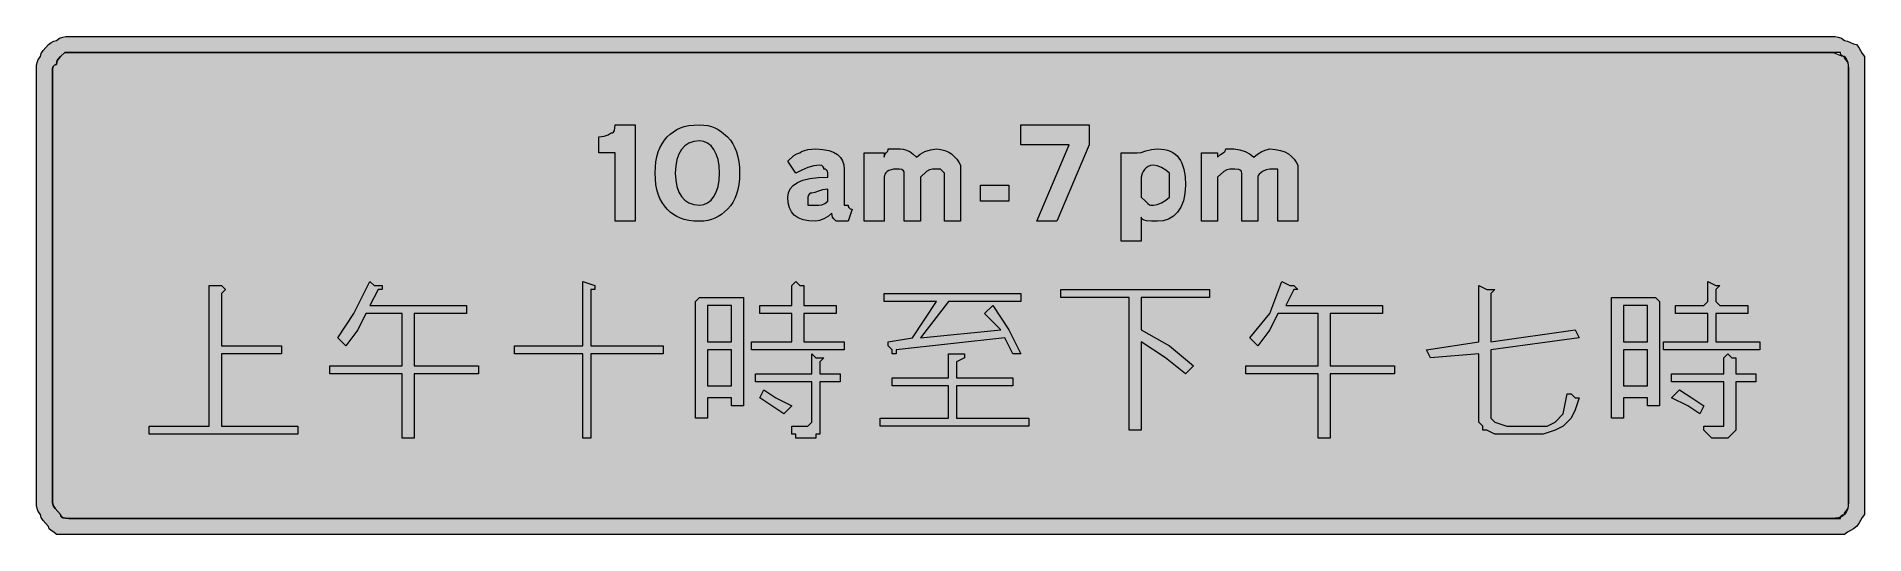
# Model space of a CAD drawing. Header units: metres. Extents: x 10 to 556, y 61 to 210.
import ezdxf

# ---------------------------------------------------------------- set-up
doc = ezdxf.new("R2010")
doc.units = ezdxf.units.M
for name, color, linetype, true_color in [('FILL_BLACK_000000', 7, 'Continuous', 0x000000), ('FILL_WHITE_FFFFFF', 7, 'Continuous', 0xffffff), ('STROKE_WHITE_FFFFFF', 7, 'Continuous', 0xffffff)]:
    doc.layers.add(name, color=color, linetype=linetype, true_color=true_color)

msp = doc.modelspace()

# ---------------------------------------------------------------- hatches: boundary and pattern name
at = {"layer": 'FILL_BLACK_000000', "true_color": 0x000000}
h = msp.add_hatch(color=7, dxfattribs=at)
h.dxf.hatch_style = 1
h.paths.add_polyline_path([(9.89, 200.82), (10.02, 201.72), (10.38, 202.62), (11.07, 203.52), (11.28, 204.42), (11.82, 205.32), (13.47, 207.12), (14.22, 207.72), (14.99, 208.13), (15.87, 208.32), (16.77, 209.01), (17.67, 209.37), (18.57, 209.5), (19.47, 209.52), (546.27, 209.52), (547.17, 209.5), (548.07, 209.37), (548.97, 209.01), (549.87, 208.32), (550.77, 208.13), (551.67, 207.72), (552.57, 207.31), (553.47, 207.12), (554.18, 206.22), (554.67, 205.32), (555.16, 204.42), (555.87, 203.52), (555.87, 201.12), (555.87, 199.92), (555.87, 70.32), (555.87, 66.72), (555.16, 65.82), (554.67, 64.92), (554.18, 64.02), (553.47, 63.12), (552.57, 62.41), (551.67, 61.92), (550.77, 61.43), (549.87, 60.72), (546.27, 60.72), (19.47, 60.72), (15.87, 60.72), (14.99, 61.43), (14.22, 61.92), (13.68, 62.41), (13.52, 62.72), (13.47, 63.12), (11.82, 64.92), (11.28, 65.82), (11.07, 66.72), (10.38, 67.62), (10.02, 68.52), (9.89, 69.42), (9.87, 70.32), (9.87, 199.92), (9.89, 200.82)])
h.paths.add_polyline_path([(15.42, 68.52), (17.07, 66.72), (17.12, 66.32), (17.28, 66.03), (17.82, 65.67), (18.59, 65.54), (19.47, 65.52), (546.27, 65.52), (548.67, 65.52), (548.72, 65.92), (548.86, 66.21), (549.27, 66.57), (549.87, 66.72), (549.92, 67.12), (550.06, 67.43), (550.47, 67.92), (550.88, 68.41), (551.02, 68.72), (551.07, 69.12), (551.07, 70.32), (551.07, 199.92), (551.07, 201.12), (551.02, 201.52), (550.88, 201.83), (550.47, 202.32), (550.06, 202.81), (549.92, 203.12), (549.87, 203.52), (549.27, 203.67), (548.86, 204.03), (548.72, 204.32), (548.67, 204.72), (546.27, 204.72), (19.47, 204.72), (18.27, 204.72), (17.07, 203.52), (16.38, 202.81), (16.02, 202.32), (15.89, 201.83), (15.87, 201.12), (15.47, 201.07), (15.18, 200.93), (14.82, 200.52), (14.67, 199.92), (14.67, 70.32), (14.88, 69.42), (15.42, 68.52)], flags=16)
h = msp.add_hatch(color=7, dxfattribs=at)
h.dxf.hatch_style = 1
h.paths.add_polyline_path([(182.67, 154.32), (182.67, 174.72), (177.87, 174.72), (177.87, 179.52), (179.45, 179.71), (180.57, 180.12), (181.47, 180.72), (181.87, 180.77), (182.16, 180.93), (182.52, 181.47), (182.65, 182.24), (182.67, 183.12), (188.67, 183.12), (188.67, 154.32), (182.67, 154.32)])
h = msp.add_hatch(color=7, dxfattribs=at)
h.dxf.hatch_style = 1
h.paths.add_polyline_path([(219.65, 165.34), (219.36, 163.83), (218.97, 162.42), (218.46, 161.13), (217.85, 159.94), (217.11, 158.88), (216.27, 157.92), (214.45, 156.34), (213.51, 155.73), (212.52, 155.22), (211.48, 154.83), (210.36, 154.54), (209.17, 154.38), (207.87, 154.32), (206.18, 154.38), (204.68, 154.54), (203.36, 154.83), (202.17, 155.22), (201.1, 155.73), (200.11, 156.34), (199.17, 157.08), (198.27, 157.92), (197.43, 158.88), (196.7, 159.94), (196.08, 161.13), (195.57, 162.42), (195.18, 163.83), (194.9, 165.34), (194.73, 166.98), (194.67, 168.72), (194.73, 170.46), (194.9, 172.09), (195.18, 173.61), (195.57, 175.02), (196.08, 176.31), (196.7, 177.49), (197.43, 178.56), (198.27, 179.52), (199.17, 180.36), (200.11, 181.09), (201.1, 181.71), (202.17, 182.22), (203.36, 182.61), (204.68, 182.89), (206.18, 183.06), (207.87, 183.12), (209.17, 183.06), (210.36, 182.89), (211.48, 182.61), (212.52, 182.22), (213.51, 181.71), (214.45, 181.09), (216.27, 179.52), (217.11, 178.56), (217.85, 177.49), (218.46, 176.31), (218.97, 175.02), (219.36, 173.61), (219.65, 172.09), (219.81, 170.46), (219.87, 168.72), (219.81, 166.98), (219.65, 165.34)])
h.paths.add_polyline_path([(210.33, 159.78), (211.35, 160.58), (212.22, 161.67), (212.92, 163.05), (213.44, 164.69), (213.76, 166.58), (213.87, 168.72), (213.76, 170.86), (213.44, 172.75), (212.92, 174.39), (212.22, 175.77), (211.35, 176.86), (210.33, 177.66), (209.16, 178.15), (207.87, 178.32), (206.18, 178.15), (204.72, 177.66), (203.48, 176.86), (202.47, 175.77), (201.68, 174.39), (201.12, 172.75), (200.78, 170.86), (200.67, 168.72), (200.78, 166.58), (201.12, 164.69), (201.68, 163.05), (202.47, 161.67), (203.48, 160.58), (204.72, 159.78), (206.18, 159.29), (207.87, 159.12), (209.16, 159.29), (210.33, 159.78)], flags=16)
h = msp.add_hatch(color=7, dxfattribs=at)
h.dxf.hatch_style = 1
h.paths.add_polyline_path([(318.27, 177.12), (303.87, 177.12), (303.87, 183.12), (324.27, 183.12), (324.27, 177.12), (314.67, 154.32), (308.67, 154.32), (318.27, 177.12)])
h = msp.add_hatch(color=7, dxfattribs=at)
h.dxf.hatch_style = 1
h.paths.add_polyline_path([(246.12, 169.32), (245.76, 169.73), (245.47, 169.87), (245.07, 169.92), (245.02, 170.32), (244.88, 170.61), (244.47, 170.97), (243.87, 171.12), (242.07, 170.91), (240.27, 170.37), (238.47, 169.6), (236.67, 168.72), (234.27, 172.32), (236.07, 173.97), (236.97, 174.51), (237.87, 174.72), (238.37, 175.12), (238.96, 175.41), (240.27, 175.77), (242.67, 175.92), (244.75, 175.81), (246.51, 175.49), (247.96, 174.97), (249.12, 174.27), (249.99, 173.4), (250.6, 172.38), (250.96, 171.21), (251.07, 169.92), (251.07, 159.12), (252.27, 159.12), (252.32, 158.72), (252.46, 158.43), (252.87, 158.07), (253.47, 157.92), (252.27, 154.32), (248.67, 154.32), (247.98, 155.03), (247.62, 155.52), (247.49, 156.01), (247.47, 156.72), (246.38, 155.84), (245.07, 155.07), (243.76, 154.53), (242.67, 154.32), (240.59, 154.43), (238.83, 154.77), (237.38, 155.33), (236.22, 156.12), (235.35, 157.13), (234.74, 158.37), (234.38, 159.83), (234.27, 161.52), (234.44, 162.81), (234.96, 163.98), (235.85, 165), (237.12, 165.87), (238.78, 166.57), (240.85, 167.09), (243.34, 167.41), (246.27, 167.52), (246.27, 168.72), (246.12, 169.32)])
h.paths.add_polyline_path([(244.47, 159.27), (245.37, 159.63), (246.27, 160.32), (246.27, 163.92), (244.68, 163.73), (243.42, 163.32), (242.39, 162.91), (241.47, 162.72), (241.07, 162.67), (240.78, 162.53), (240.42, 162.12), (240.27, 161.52), (240.27, 159.12), (242.67, 159.12), (243.57, 159.14), (244.47, 159.27)], flags=16)
h = msp.add_hatch(color=7, dxfattribs=at)
h.dxf.hatch_style = 1
h.paths.add_polyline_path([(269.07, 154.32), (269.07, 168.72), (269.02, 169.12), (268.86, 169.41), (268.32, 169.77), (267.55, 169.9), (266.67, 169.92), (265.83, 169.87), (265.1, 169.71), (264.48, 169.48), (263.97, 169.17), (263.58, 168.81), (263.3, 168.4), (263.13, 167.97), (263.07, 167.52), (263.07, 154.32), (257.07, 154.32), (257.07, 174.72), (263.07, 174.72), (263.07, 173.52), (263.12, 173.92), (263.26, 174.23), (263.67, 174.72), (264.08, 175.21), (264.22, 175.52), (264.27, 175.92), (267.87, 175.92), (268.72, 175.87), (269.46, 175.71), (270.72, 175.17), (271.75, 174.4), (272.67, 173.52), (273.78, 174.4), (275.22, 175.17), (276.89, 175.71), (278.67, 175.92), (279.96, 175.81), (281.15, 175.51), (282.21, 175.03), (283.17, 174.42), (284.01, 173.69), (284.75, 172.88), (285.36, 172.02), (285.87, 171.12), (285.87, 169.92), (285.87, 168.72), (285.87, 154.32), (281.07, 154.32), (281.07, 168.72), (279.87, 169.92), (277.47, 169.92), (276.57, 169.71), (275.67, 169.17), (273.87, 167.52), (273.87, 154.32), (269.07, 154.32)])
h = msp.add_hatch(color=7, dxfattribs=at)
h.dxf.hatch_style = 1
h.paths.add_polyline_path([(341.22, 175.32), (342.89, 175.73), (344.67, 175.92), (346.75, 175.75), (347.67, 175.54), (348.51, 175.24), (349.28, 174.87), (349.96, 174.4), (350.58, 173.85), (351.12, 173.22), (351.59, 172.5), (351.99, 171.7), (352.6, 169.84), (352.96, 167.65), (353.07, 165.12), (352.91, 162.59), (352.43, 160.39), (351.68, 158.54), (350.67, 157.02), (349.44, 155.84), (348.01, 154.99), (346.41, 154.49), (344.67, 154.32), (342.91, 154.34), (341.37, 154.47), (340.76, 154.61), (340.28, 154.83), (339.98, 155.12), (339.87, 155.52), (339.87, 148.32), (333.87, 148.32), (333.87, 174.72), (338.67, 174.72), (339.78, 174.91), (341.22, 175.32)])
h.paths.add_polyline_path([(345.87, 159.87), (347.18, 160.64), (348.27, 161.52), (348.27, 162.72), (348.27, 167.52), (348.27, 168.72), (347.18, 169.6), (345.87, 170.37), (344.56, 170.91), (343.47, 171.12), (342.63, 171.01), (341.9, 170.73), (341.28, 170.3), (340.77, 169.77), (340.38, 169.19), (340.1, 168.59), (339.87, 167.52), (339.87, 162.72), (339.87, 161.52), (341.07, 160.32), (341.78, 159.63), (342.27, 159.27), (342.76, 159.14), (343.47, 159.12), (344.56, 159.33), (345.87, 159.87)], flags=16)
h = msp.add_hatch(color=7, dxfattribs=at)
h.dxf.hatch_style = 1
h.paths.add_polyline_path([(369.87, 154.32), (369.87, 168.72), (369.81, 169.12), (369.65, 169.41), (369.36, 169.63), (368.97, 169.77), (367.85, 169.9), (366.27, 169.92), (365.37, 169.71), (364.47, 169.17), (362.67, 167.52), (362.67, 154.32), (357.87, 154.32), (357.87, 174.72), (362.67, 174.72), (362.67, 173.52), (363.55, 174.23), (364.32, 174.72), (364.86, 175.21), (365.02, 175.52), (365.07, 175.92), (367.47, 175.92), (369.25, 175.71), (370.92, 175.17), (372.36, 174.4), (373.47, 173.52), (374.56, 174.4), (375.87, 175.17), (377.18, 175.71), (378.27, 175.92), (379.96, 175.81), (381.44, 175.51), (382.72, 175.03), (383.82, 174.42), (384.75, 173.69), (385.53, 172.88), (386.16, 172.02), (386.67, 171.12), (386.67, 169.92), (386.67, 168.72), (386.67, 154.32), (380.67, 154.32), (380.67, 168.72), (380.67, 169.92), (378.27, 169.92), (377.2, 169.71), (376.02, 169.17), (375.06, 168.4), (374.78, 167.97), (374.67, 167.52), (374.67, 154.32), (369.87, 154.32)])
h = msp.add_hatch(color=7, dxfattribs=at)
h.dxf.hatch_style = 1
h.paths.add_polyline_path([(300.27, 165.12), (300.27, 160.32), (291.87, 160.32), (291.87, 165.12), (300.27, 165.12)])
h = msp.add_hatch(color=7, dxfattribs=at)
h.dxf.hatch_style = 1
h.paths.add_polyline_path([(65.07, 114.72), (65.07, 93.12), (87.87, 93.12), (87.87, 90.72), (43.47, 90.72), (43.47, 93.12), (61.47, 93.12), (61.47, 135.12), (63.87, 135.12), (65.07, 135.12), (66.27, 133.92), (65.07, 132.72), (65.07, 117.12), (83.07, 117.12), (83.07, 114.72), (65.07, 114.72)])
h = msp.add_hatch(color=7, dxfattribs=at)
h.dxf.hatch_style = 1
h.paths.add_polyline_path([(138.27, 126.72), (122.67, 126.72), (122.67, 111.12), (141.87, 111.12), (141.87, 108.72), (122.67, 108.72), (122.67, 89.52), (119.07, 89.52), (119.07, 108.72), (97.47, 108.72), (97.47, 111.12), (119.07, 111.12), (119.07, 126.72), (108.27, 126.72), (105.87, 121.92), (102.27, 117.12), (99.87, 119.52), (104.67, 126.72), (109.47, 136.32), (110.67, 135.12), (113.07, 135.12), (113.07, 133.92), (111.87, 133.92), (109.47, 129.12), (138.27, 129.12), (138.27, 126.72)])
h = msp.add_hatch(color=7, dxfattribs=at)
h.dxf.hatch_style = 1
h.paths.add_polyline_path([(175.47, 114.72), (175.47, 89.52), (173.07, 89.52), (173.07, 114.72), (152.67, 114.72), (152.67, 117.12), (173.07, 117.12), (173.07, 136.32), (176.67, 135.12), (176.67, 133.92), (175.47, 133.92), (175.47, 117.12), (197.07, 117.12), (197.07, 114.72), (175.47, 114.72)])
h = msp.add_hatch(color=7, dxfattribs=at)
h.dxf.hatch_style = 1
h.paths.add_polyline_path([(207.87, 131.52), (221.07, 131.52), (221.07, 130.32), (221.07, 99.12), (218.67, 99.12), (217.47, 99.12), (217.47, 101.52), (210.27, 101.52), (210.27, 95.52), (207.87, 95.52), (206.67, 95.52), (206.67, 130.32), (207.87, 131.52)])
h.paths.add_polyline_path([(217.47, 115.92), (210.27, 115.92), (210.27, 105.12), (217.47, 105.12), (217.47, 115.92)], flags=16)
h.paths.add_polyline_path([(217.47, 127.92), (217.47, 129.12), (210.27, 129.12), (210.27, 127.92), (210.27, 118.32), (217.47, 118.32), (217.47, 127.92)], flags=16)
h = msp.add_hatch(color=7, dxfattribs=at)
h.dxf.hatch_style = 1
h.paths.add_polyline_path([(251.07, 115.92), (223.47, 115.92), (223.47, 118.32), (235.47, 118.32), (235.47, 126.72), (227.07, 126.72), (225.87, 126.72), (225.87, 127.92), (225.87, 129.12), (227.07, 129.12), (235.47, 129.12), (235.47, 130.32), (235.47, 135.12), (236.67, 136.32), (237.87, 135.12), (239.07, 135.12), (239.07, 133.92), (239.07, 130.32), (239.07, 129.12), (248.67, 129.12), (248.67, 127.92), (248.67, 126.72), (239.07, 126.72), (239.07, 118.32), (251.07, 118.32), (251.07, 115.92)])
h = msp.add_hatch(color=7, dxfattribs=at)
h.dxf.hatch_style = 1
h.paths.add_polyline_path([(295.47, 129.12), (300.27, 121.92), (303.87, 114.72), (301.47, 114.72), (299.07, 119.52), (266.67, 115.92), (266.67, 114.72), (265.47, 114.72), (265.47, 115.92), (264.27, 117.12), (264.27, 118.32), (271.47, 119.52), (278.67, 130.32), (263.07, 130.32), (263.07, 132.72), (303.87, 132.72), (303.87, 130.32), (282.27, 130.32), (273.87, 119.52), (297.87, 121.92), (293.07, 126.72), (295.47, 129.12)])
h = msp.add_hatch(color=7, dxfattribs=at)
h.dxf.hatch_style = 1
h.paths.add_polyline_path([(360.27, 133.92), (360.27, 131.52), (339.87, 131.52), (339.87, 121.92), (348.27, 117.12), (355.47, 111.12), (353.07, 108.72), (347.07, 113.52), (339.87, 118.32), (339.87, 91.92), (336.27, 91.92), (336.27, 131.52), (315.87, 131.52), (315.87, 133.92), (360.27, 133.92)])
h = msp.add_hatch(color=7, dxfattribs=at)
h.dxf.hatch_style = 1
h.paths.add_polyline_path([(411.87, 126.72), (396.27, 126.72), (396.27, 111.12), (415.47, 111.12), (415.47, 108.72), (396.27, 108.72), (396.27, 89.52), (392.67, 89.52), (392.67, 108.72), (371.07, 108.72), (371.07, 111.12), (392.67, 111.12), (392.67, 126.72), (380.67, 126.72), (378.27, 121.92), (374.67, 117.12), (372.27, 119.52), (378.27, 126.72), (381.87, 136.32), (384.27, 135.12), (385.47, 135.12), (386.67, 133.92), (385.47, 133.92), (383.07, 129.12), (411.87, 129.12), (411.87, 126.72)])
h = msp.add_hatch(color=7, dxfattribs=at)
h.dxf.hatch_style = 1
h.paths.add_polyline_path([(440.67, 118.32), (440.67, 135.12), (443.07, 133.92), (444.27, 133.92), (445.47, 133.92), (444.27, 132.72), (444.27, 118.32), (469.47, 121.92), (470.67, 119.52), (444.27, 115.92), (444.27, 95.52), (445.47, 94.32), (449.07, 93.12), (461.07, 93.12), (463.47, 94.32), (465.87, 96.72), (467.07, 102.72), (468.27, 102.72), (469.47, 101.52), (470.67, 101.52), (469.47, 97.92), (468.27, 95.52), (465.87, 93.12), (463.47, 91.92), (459.87, 90.72), (445.47, 90.72), (443.07, 91.92), (441.87, 91.92), (441.87, 93.12), (440.67, 94.32), (440.67, 114.72), (426.27, 113.52), (425.07, 115.92), (440.67, 118.32)])
h = msp.add_hatch(color=7, dxfattribs=at)
h.dxf.hatch_style = 1
h.paths.add_polyline_path([(493.47, 131.52), (494.67, 130.32), (494.67, 99.12), (493.47, 99.12), (491.07, 99.12), (491.07, 101.52), (483.87, 101.52), (483.87, 95.52), (482.67, 95.52), (480.27, 95.52), (480.27, 130.32), (480.27, 131.52), (493.47, 131.52)])
h.paths.add_polyline_path([(491.07, 115.92), (483.87, 115.92), (483.87, 105.12), (491.07, 105.12), (491.07, 115.92)], flags=16)
h.paths.add_polyline_path([(491.07, 127.92), (491.07, 129.12), (483.87, 129.12), (483.87, 127.92), (483.87, 118.32), (491.07, 118.32), (491.07, 127.92)], flags=16)
h = msp.add_hatch(color=7, dxfattribs=at)
h.dxf.hatch_style = 1
h.paths.add_polyline_path([(524.67, 115.92), (497.07, 115.92), (495.87, 115.92), (495.87, 118.32), (497.07, 118.32), (507.87, 118.32), (509.07, 118.32), (509.07, 126.72), (507.87, 126.72), (500.67, 126.72), (499.47, 126.72), (499.47, 127.92), (499.47, 129.12), (500.67, 129.12), (507.87, 129.12), (509.07, 130.32), (509.07, 135.12), (509.07, 136.32), (511.47, 135.12), (512.67, 135.12), (511.47, 133.92), (511.47, 130.32), (512.67, 129.12), (521.07, 129.12), (521.07, 127.92), (521.07, 126.72), (512.67, 126.72), (511.47, 126.72), (511.47, 118.32), (512.67, 118.32), (524.67, 118.32), (524.67, 115.92)])
h = msp.add_hatch(color=7, dxfattribs=at)
h.dxf.hatch_style = 1
h.paths.add_polyline_path([(241.47, 114.72), (242.67, 113.52), (243.87, 113.52), (245.07, 113.52), (243.87, 112.32), (243.87, 108.72), (245.07, 108.72), (249.87, 108.72), (249.87, 106.32), (245.07, 106.32), (243.87, 106.32), (243.87, 93.12), (243.87, 91.92), (243.87, 90.72), (242.67, 90.72), (242.67, 89.52), (236.67, 89.52), (236.67, 90.72), (235.47, 90.72), (235.47, 91.92), (235.47, 93.12), (240.27, 93.12), (241.47, 94.32), (241.47, 106.32), (240.27, 106.32), (225.87, 106.32), (224.67, 106.32), (224.67, 108.72), (225.87, 108.72), (240.27, 108.72), (241.47, 108.72), (241.47, 113.52), (241.47, 114.72)])
h = msp.add_hatch(color=7, dxfattribs=at)
h.dxf.hatch_style = 1
h.paths.add_polyline_path([(306.27, 95.52), (306.27, 93.12), (261.87, 93.12), (261.87, 95.52), (282.27, 95.52), (282.27, 105.12), (265.47, 105.12), (265.47, 107.52), (282.27, 107.52), (282.27, 114.72), (284.67, 114.72), (287.07, 114.72), (287.07, 113.52), (284.67, 112.32), (284.67, 107.52), (301.47, 107.52), (301.47, 105.12), (284.67, 105.12), (284.67, 95.52), (306.27, 95.52)])
h = msp.add_hatch(color=7, dxfattribs=at)
h.dxf.hatch_style = 1
h.paths.add_polyline_path([(515.07, 114.72), (516.27, 113.52), (517.47, 113.52), (517.47, 112.32), (517.47, 108.72), (522.27, 108.72), (523.47, 108.72), (523.47, 106.32), (522.27, 106.32), (517.47, 106.32), (517.47, 93.12), (517.47, 91.92), (516.27, 90.72), (515.07, 89.52), (510.27, 89.52), (509.07, 90.72), (507.87, 91.92), (507.87, 93.12), (509.07, 93.12), (512.67, 93.12), (513.87, 93.12), (513.87, 94.32), (513.87, 106.32), (498.27, 106.32), (498.27, 108.72), (513.87, 108.72), (513.87, 113.52), (515.07, 114.72)])
h = msp.add_hatch(color=7, dxfattribs=at)
h.dxf.hatch_style = 1
h.paths.add_polyline_path([(230.67, 101.52), (235.47, 99.12), (233.07, 96.72), (229.47, 99.12), (225.87, 101.52), (227.07, 103.92), (230.67, 101.52)])
h = msp.add_hatch(color=7, dxfattribs=at)
h.dxf.hatch_style = 1
h.paths.add_polyline_path([(504.27, 101.52), (507.87, 99.12), (506.67, 96.72), (503.07, 99.12), (498.27, 101.52), (500.67, 103.92), (504.27, 101.52)])
at = {"layer": 'FILL_WHITE_FFFFFF', "true_color": 0xffffff}
h = msp.add_hatch(color=7, dxfattribs=at)
h.dxf.hatch_style = 1
h.paths.add_polyline_path([(18.59, 65.54), (17.82, 65.67), (17.28, 66.03), (17.12, 66.32), (17.07, 66.72), (15.42, 68.52), (14.88, 69.42), (14.67, 70.32), (14.67, 199.92), (14.82, 200.52), (15.18, 200.93), (15.47, 201.07), (15.87, 201.12), (15.89, 201.83), (16.02, 202.32), (16.38, 202.81), (17.07, 203.52), (18.27, 204.72), (19.47, 204.72), (546.27, 204.72), (547.17, 204.53), (548.07, 204.12), (548.97, 203.71), (549.87, 203.52), (550.56, 202.62), (550.92, 201.72), (551.05, 200.82), (551.07, 199.92), (551.07, 70.32), (551.05, 69.42), (550.92, 68.52), (550.56, 67.62), (549.87, 66.72), (548.97, 66.03), (548.07, 65.67), (547.17, 65.54), (546.27, 65.52), (19.47, 65.52), (18.59, 65.54)])

# ---------------------------------------------------------------- linework, layer by layer
at = {"layer": 'FILL_BLACK_000000', "lineweight": 0, "true_color": 0x000000}
for points in [[(9.89, 200.82), (10.02, 201.72), (10.38, 202.62), (11.07, 203.52), (11.28, 204.42), (11.82, 205.32), (13.47, 207.12), (14.22, 207.72), (14.99, 208.13), (15.87, 208.32), (16.77, 209.01), (17.67, 209.37), (18.57, 209.5), (19.47, 209.52), (546.27, 209.52), (547.17, 209.5), (548.07, 209.37), (548.97, 209.01), (549.87, 208.32), (550.77, 208.13), (551.67, 207.72), (552.57, 207.31), (553.47, 207.12), (554.18, 206.22), (554.67, 205.32), (555.16, 204.42), (555.87, 203.52), (555.87, 201.12), (555.87, 199.92), (555.87, 70.32), (555.87, 66.72), (555.16, 65.82), (554.67, 64.92), (554.18, 64.02), (553.47, 63.12), (552.57, 62.41), (551.67, 61.92), (550.77, 61.43), (549.87, 60.72), (546.27, 60.72), (19.47, 60.72), (15.87, 60.72), (14.99, 61.43), (14.22, 61.92), (13.68, 62.41), (13.52, 62.72), (13.47, 63.12), (11.82, 64.92), (11.28, 65.82), (11.07, 66.72), (10.38, 67.62), (10.02, 68.52), (9.89, 69.42), (9.87, 70.32), (9.87, 199.92)], [(15.42, 68.52), (17.07, 66.72), (17.12, 66.32), (17.28, 66.03), (17.82, 65.67), (18.59, 65.54), (19.47, 65.52), (546.27, 65.52), (548.67, 65.52), (548.72, 65.92), (548.86, 66.21), (549.27, 66.57), (549.87, 66.72), (549.92, 67.12), (550.06, 67.43), (550.47, 67.92), (550.88, 68.41), (551.02, 68.72), (551.07, 69.12), (551.07, 70.32), (551.07, 199.92), (551.07, 201.12), (551.02, 201.52), (550.88, 201.83), (550.47, 202.32), (550.06, 202.81), (549.92, 203.12), (549.87, 203.52), (549.27, 203.67), (548.86, 204.03), (548.72, 204.32), (548.67, 204.72), (546.27, 204.72), (19.47, 204.72), (18.27, 204.72), (17.07, 203.52), (16.38, 202.81), (16.02, 202.32), (15.89, 201.83), (15.87, 201.12), (15.47, 201.07), (15.18, 200.93), (14.82, 200.52), (14.67, 199.92), (14.67, 70.32), (14.88, 69.42)], [(182.67, 154.32), (182.67, 174.72), (177.87, 174.72), (177.87, 179.52), (179.45, 179.71), (180.57, 180.12), (181.47, 180.72), (181.87, 180.77), (182.16, 180.93), (182.52, 181.47), (182.65, 182.24), (182.67, 183.12), (188.67, 183.12), (188.67, 154.32)], [(219.65, 165.34), (219.36, 163.83), (218.97, 162.42), (218.46, 161.13), (217.85, 159.94), (217.11, 158.88), (216.27, 157.92), (214.45, 156.34), (213.51, 155.73), (212.52, 155.22), (211.48, 154.83), (210.36, 154.54), (209.17, 154.38), (207.87, 154.32), (206.18, 154.38), (204.68, 154.54), (203.36, 154.83), (202.17, 155.22), (201.1, 155.73), (200.11, 156.34), (199.17, 157.08), (198.27, 157.92), (197.43, 158.88), (196.7, 159.94), (196.08, 161.13), (195.57, 162.42), (195.18, 163.83), (194.9, 165.34), (194.73, 166.98), (194.67, 168.72), (194.73, 170.46), (194.9, 172.09), (195.18, 173.61), (195.57, 175.02), (196.08, 176.31), (196.7, 177.49), (197.43, 178.56), (198.27, 179.52), (199.17, 180.36), (200.11, 181.09), (201.1, 181.71), (202.17, 182.22), (203.36, 182.61), (204.68, 182.89), (206.18, 183.06), (207.87, 183.12), (209.17, 183.06), (210.36, 182.89), (211.48, 182.61), (212.52, 182.22), (213.51, 181.71), (214.45, 181.09), (216.27, 179.52), (217.11, 178.56), (217.85, 177.49), (218.46, 176.31), (218.97, 175.02), (219.36, 173.61), (219.65, 172.09), (219.81, 170.46), (219.87, 168.72), (219.81, 166.98)], [(318.27, 177.12), (303.87, 177.12), (303.87, 183.12), (324.27, 183.12), (324.27, 177.12), (314.67, 154.32), (308.67, 154.32)], [(210.33, 159.78), (211.35, 160.58), (212.22, 161.67), (212.92, 163.05), (213.44, 164.69), (213.76, 166.58), (213.87, 168.72), (213.76, 170.86), (213.44, 172.75), (212.92, 174.39), (212.22, 175.77), (211.35, 176.86), (210.33, 177.66), (209.16, 178.15), (207.87, 178.32), (206.18, 178.15), (204.72, 177.66), (203.48, 176.86), (202.47, 175.77), (201.68, 174.39), (201.12, 172.75), (200.78, 170.86), (200.67, 168.72), (200.78, 166.58), (201.12, 164.69), (201.68, 163.05), (202.47, 161.67), (203.48, 160.58), (204.72, 159.78), (206.18, 159.29), (207.87, 159.12), (209.16, 159.29)], [(246.12, 169.32), (245.76, 169.73), (245.47, 169.87), (245.07, 169.92), (245.02, 170.32), (244.88, 170.61), (244.47, 170.97), (243.87, 171.12), (242.07, 170.91), (240.27, 170.37), (238.47, 169.6), (236.67, 168.72), (234.27, 172.32), (236.07, 173.97), (236.97, 174.51), (237.87, 174.72), (238.37, 175.12), (238.96, 175.41), (240.27, 175.77), (242.67, 175.92), (244.75, 175.81), (246.51, 175.49), (247.96, 174.97), (249.12, 174.27), (249.99, 173.4), (250.6, 172.38), (250.96, 171.21), (251.07, 169.92), (251.07, 159.12), (252.27, 159.12), (252.32, 158.72), (252.46, 158.43), (252.87, 158.07), (253.47, 157.92), (252.27, 154.32), (248.67, 154.32), (247.98, 155.03), (247.62, 155.52), (247.49, 156.01), (247.47, 156.72), (246.38, 155.84), (245.07, 155.07), (243.76, 154.53), (242.67, 154.32), (240.59, 154.43), (238.83, 154.77), (237.38, 155.33), (236.22, 156.12), (235.35, 157.13), (234.74, 158.37), (234.38, 159.83), (234.27, 161.52), (234.44, 162.81), (234.96, 163.98), (235.85, 165), (237.12, 165.87), (238.78, 166.57), (240.85, 167.09), (243.34, 167.41), (246.27, 167.52), (246.27, 168.72)], [(269.07, 154.32), (269.07, 168.72), (269.02, 169.12), (268.86, 169.41), (268.32, 169.77), (267.55, 169.9), (266.67, 169.92), (265.83, 169.87), (265.1, 169.71), (264.48, 169.48), (263.97, 169.17), (263.58, 168.81), (263.3, 168.4), (263.13, 167.97), (263.07, 167.52), (263.07, 154.32), (257.07, 154.32), (257.07, 174.72), (263.07, 174.72), (263.07, 173.52), (263.12, 173.92), (263.26, 174.23), (263.67, 174.72), (264.08, 175.21), (264.22, 175.52), (264.27, 175.92), (267.87, 175.92), (268.72, 175.87), (269.46, 175.71), (270.72, 175.17), (271.75, 174.4), (272.67, 173.52), (273.78, 174.4), (275.22, 175.17), (276.89, 175.71), (278.67, 175.92), (279.96, 175.81), (281.15, 175.51), (282.21, 175.03), (283.17, 174.42), (284.01, 173.69), (284.75, 172.88), (285.36, 172.02), (285.87, 171.12), (285.87, 169.92), (285.87, 168.72), (285.87, 154.32), (281.07, 154.32), (281.07, 168.72), (279.87, 169.92), (277.47, 169.92), (276.57, 169.71), (275.67, 169.17), (273.87, 167.52), (273.87, 154.32)], [(341.22, 175.32), (342.89, 175.73), (344.67, 175.92), (346.75, 175.75), (347.67, 175.54), (348.51, 175.24), (349.28, 174.87), (349.96, 174.4), (350.58, 173.85), (351.12, 173.22), (351.59, 172.5), (351.99, 171.7), (352.6, 169.84), (352.96, 167.65), (353.07, 165.12), (352.91, 162.59), (352.43, 160.39), (351.68, 158.54), (350.67, 157.02), (349.44, 155.84), (348.01, 154.99), (346.41, 154.49), (344.67, 154.32), (342.91, 154.34), (341.37, 154.47), (340.76, 154.61), (340.28, 154.83), (339.98, 155.12), (339.87, 155.52), (339.87, 148.32), (333.87, 148.32), (333.87, 174.72), (338.67, 174.72), (339.78, 174.91)], [(369.87, 154.32), (369.87, 168.72), (369.81, 169.12), (369.65, 169.41), (369.36, 169.63), (368.97, 169.77), (367.85, 169.9), (366.27, 169.92), (365.37, 169.71), (364.47, 169.17), (362.67, 167.52), (362.67, 154.32), (357.87, 154.32), (357.87, 174.72), (362.67, 174.72), (362.67, 173.52), (363.55, 174.23), (364.32, 174.72), (364.86, 175.21), (365.02, 175.52), (365.07, 175.92), (367.47, 175.92), (369.25, 175.71), (370.92, 175.17), (372.36, 174.4), (373.47, 173.52), (374.56, 174.4), (375.87, 175.17), (377.18, 175.71), (378.27, 175.92), (379.96, 175.81), (381.44, 175.51), (382.72, 175.03), (383.82, 174.42), (384.75, 173.69), (385.53, 172.88), (386.16, 172.02), (386.67, 171.12), (386.67, 169.92), (386.67, 168.72), (386.67, 154.32), (380.67, 154.32), (380.67, 168.72), (380.67, 169.92), (378.27, 169.92), (377.2, 169.71), (376.02, 169.17), (375.06, 168.4), (374.78, 167.97), (374.67, 167.52), (374.67, 154.32)], [(345.87, 159.87), (347.18, 160.64), (348.27, 161.52), (348.27, 162.72), (348.27, 167.52), (348.27, 168.72), (347.18, 169.6), (345.87, 170.37), (344.56, 170.91), (343.47, 171.12), (342.63, 171.01), (341.9, 170.73), (341.28, 170.3), (340.77, 169.77), (340.38, 169.19), (340.1, 168.59), (339.87, 167.52), (339.87, 162.72), (339.87, 161.52), (341.07, 160.32), (341.78, 159.63), (342.27, 159.27), (342.76, 159.14), (343.47, 159.12), (344.56, 159.33)], [(244.47, 159.27), (245.37, 159.63), (246.27, 160.32), (246.27, 163.92), (244.68, 163.73), (243.42, 163.32), (242.39, 162.91), (241.47, 162.72), (241.07, 162.67), (240.78, 162.53), (240.42, 162.12), (240.27, 161.52), (240.27, 159.12), (242.67, 159.12), (243.57, 159.14)], [(300.27, 165.12), (300.27, 160.32), (291.87, 160.32), (291.87, 165.12)], [(65.07, 114.72), (65.07, 93.12), (87.87, 93.12), (87.87, 90.72), (43.47, 90.72), (43.47, 93.12), (61.47, 93.12), (61.47, 135.12), (63.87, 135.12), (65.07, 135.12), (66.27, 133.92), (65.07, 132.72), (65.07, 117.12), (83.07, 117.12), (83.07, 114.72)], [(138.27, 126.72), (122.67, 126.72), (122.67, 111.12), (141.87, 111.12), (141.87, 108.72), (122.67, 108.72), (122.67, 89.52), (119.07, 89.52), (119.07, 108.72), (97.47, 108.72), (97.47, 111.12), (119.07, 111.12), (119.07, 126.72), (108.27, 126.72), (105.87, 121.92), (102.27, 117.12), (99.87, 119.52), (104.67, 126.72), (109.47, 136.32), (110.67, 135.12), (113.07, 135.12), (113.07, 133.92), (111.87, 133.92), (109.47, 129.12), (138.27, 129.12)], [(175.47, 114.72), (175.47, 89.52), (173.07, 89.52), (173.07, 114.72), (152.67, 114.72), (152.67, 117.12), (173.07, 117.12), (173.07, 136.32), (176.67, 135.12), (176.67, 133.92), (175.47, 133.92), (175.47, 117.12), (197.07, 117.12), (197.07, 114.72)], [(207.87, 131.52), (221.07, 131.52), (221.07, 130.32), (221.07, 99.12), (218.67, 99.12), (217.47, 99.12), (217.47, 101.52), (210.27, 101.52), (210.27, 95.52), (207.87, 95.52), (206.67, 95.52), (206.67, 130.32)], [(251.07, 115.92), (223.47, 115.92), (223.47, 118.32), (235.47, 118.32), (235.47, 126.72), (227.07, 126.72), (225.87, 126.72), (225.87, 127.92), (225.87, 129.12), (227.07, 129.12), (235.47, 129.12), (235.47, 130.32), (235.47, 135.12), (236.67, 136.32), (237.87, 135.12), (239.07, 135.12), (239.07, 133.92), (239.07, 130.32), (239.07, 129.12), (248.67, 129.12), (248.67, 127.92), (248.67, 126.72), (239.07, 126.72), (239.07, 118.32), (251.07, 118.32)], [(295.47, 129.12), (300.27, 121.92), (303.87, 114.72), (301.47, 114.72), (299.07, 119.52), (266.67, 115.92), (266.67, 114.72), (265.47, 114.72), (265.47, 115.92), (264.27, 117.12), (264.27, 118.32), (271.47, 119.52), (278.67, 130.32), (263.07, 130.32), (263.07, 132.72), (303.87, 132.72), (303.87, 130.32), (282.27, 130.32), (273.87, 119.52), (297.87, 121.92), (293.07, 126.72)], [(360.27, 133.92), (360.27, 131.52), (339.87, 131.52), (339.87, 121.92), (348.27, 117.12), (355.47, 111.12), (353.07, 108.72), (347.07, 113.52), (339.87, 118.32), (339.87, 91.92), (336.27, 91.92), (336.27, 131.52), (315.87, 131.52), (315.87, 133.92)], [(411.87, 126.72), (396.27, 126.72), (396.27, 111.12), (415.47, 111.12), (415.47, 108.72), (396.27, 108.72), (396.27, 89.52), (392.67, 89.52), (392.67, 108.72), (371.07, 108.72), (371.07, 111.12), (392.67, 111.12), (392.67, 126.72), (380.67, 126.72), (378.27, 121.92), (374.67, 117.12), (372.27, 119.52), (378.27, 126.72), (381.87, 136.32), (384.27, 135.12), (385.47, 135.12), (386.67, 133.92), (385.47, 133.92), (383.07, 129.12), (411.87, 129.12)], [(440.67, 118.32), (440.67, 135.12), (443.07, 133.92), (444.27, 133.92), (445.47, 133.92), (444.27, 132.72), (444.27, 118.32), (469.47, 121.92), (470.67, 119.52), (444.27, 115.92), (444.27, 95.52), (445.47, 94.32), (449.07, 93.12), (461.07, 93.12), (463.47, 94.32), (465.87, 96.72), (467.07, 102.72), (468.27, 102.72), (469.47, 101.52), (470.67, 101.52), (469.47, 97.92), (468.27, 95.52), (465.87, 93.12), (463.47, 91.92), (459.87, 90.72), (445.47, 90.72), (443.07, 91.92), (441.87, 91.92), (441.87, 93.12), (440.67, 94.32), (440.67, 114.72), (426.27, 113.52), (425.07, 115.92)], [(493.47, 131.52), (494.67, 130.32), (494.67, 99.12), (493.47, 99.12), (491.07, 99.12), (491.07, 101.52), (483.87, 101.52), (483.87, 95.52), (482.67, 95.52), (480.27, 95.52), (480.27, 130.32), (480.27, 131.52)], [(524.67, 115.92), (497.07, 115.92), (495.87, 115.92), (495.87, 118.32), (497.07, 118.32), (507.87, 118.32), (509.07, 118.32), (509.07, 126.72), (507.87, 126.72), (500.67, 126.72), (499.47, 126.72), (499.47, 127.92), (499.47, 129.12), (500.67, 129.12), (507.87, 129.12), (509.07, 130.32), (509.07, 135.12), (509.07, 136.32), (511.47, 135.12), (512.67, 135.12), (511.47, 133.92), (511.47, 130.32), (512.67, 129.12), (521.07, 129.12), (521.07, 127.92), (521.07, 126.72), (512.67, 126.72), (511.47, 126.72), (511.47, 118.32), (512.67, 118.32), (524.67, 118.32)], [(217.47, 127.92), (217.47, 129.12), (210.27, 129.12), (210.27, 127.92), (210.27, 118.32), (217.47, 118.32)], [(491.07, 127.92), (491.07, 129.12), (483.87, 129.12), (483.87, 127.92), (483.87, 118.32), (491.07, 118.32)], [(217.47, 115.92), (210.27, 115.92), (210.27, 105.12), (217.47, 105.12)], [(241.47, 114.72), (242.67, 113.52), (243.87, 113.52), (245.07, 113.52), (243.87, 112.32), (243.87, 108.72), (245.07, 108.72), (249.87, 108.72), (249.87, 106.32), (245.07, 106.32), (243.87, 106.32), (243.87, 93.12), (243.87, 91.92), (243.87, 90.72), (242.67, 90.72), (242.67, 89.52), (236.67, 89.52), (236.67, 90.72), (235.47, 90.72), (235.47, 91.92), (235.47, 93.12), (240.27, 93.12), (241.47, 94.32), (241.47, 106.32), (240.27, 106.32), (225.87, 106.32), (224.67, 106.32), (224.67, 108.72), (225.87, 108.72), (240.27, 108.72), (241.47, 108.72), (241.47, 113.52)], [(306.27, 95.52), (306.27, 93.12), (261.87, 93.12), (261.87, 95.52), (282.27, 95.52), (282.27, 105.12), (265.47, 105.12), (265.47, 107.52), (282.27, 107.52), (282.27, 114.72), (284.67, 114.72), (287.07, 114.72), (287.07, 113.52), (284.67, 112.32), (284.67, 107.52), (301.47, 107.52), (301.47, 105.12), (284.67, 105.12), (284.67, 95.52)], [(491.07, 115.92), (483.87, 115.92), (483.87, 105.12), (491.07, 105.12)], [(515.07, 114.72), (516.27, 113.52), (517.47, 113.52), (517.47, 112.32), (517.47, 108.72), (522.27, 108.72), (523.47, 108.72), (523.47, 106.32), (522.27, 106.32), (517.47, 106.32), (517.47, 93.12), (517.47, 91.92), (516.27, 90.72), (515.07, 89.52), (510.27, 89.52), (509.07, 90.72), (507.87, 91.92), (507.87, 93.12), (509.07, 93.12), (512.67, 93.12), (513.87, 93.12), (513.87, 94.32), (513.87, 106.32), (498.27, 106.32), (498.27, 108.72), (513.87, 108.72), (513.87, 113.52)], [(230.67, 101.52), (235.47, 99.12), (233.07, 96.72), (229.47, 99.12), (225.87, 101.52), (227.07, 103.92)], [(504.27, 101.52), (507.87, 99.12), (506.67, 96.72), (503.07, 99.12), (498.27, 101.52), (500.67, 103.92)]]:
    msp.add_lwpolyline(points, close=True, dxfattribs=at)
at = {"layer": 'FILL_WHITE_FFFFFF', "lineweight": 0, "true_color": 0xffffff}
msp.add_lwpolyline([(18.59, 65.54), (17.82, 65.67), (17.28, 66.03), (17.12, 66.32), (17.07, 66.72), (15.42, 68.52), (14.88, 69.42), (14.67, 70.32), (14.67, 199.92), (14.82, 200.52), (15.18, 200.93), (15.47, 201.07), (15.87, 201.12), (15.89, 201.83), (16.02, 202.32), (16.38, 202.81), (17.07, 203.52), (18.27, 204.72), (19.47, 204.72), (546.27, 204.72), (547.17, 204.53), (548.07, 204.12), (548.97, 203.71), (549.87, 203.52), (550.56, 202.62), (550.92, 201.72), (551.05, 200.82), (551.07, 199.92), (551.07, 70.32), (551.05, 69.42), (550.92, 68.52), (550.56, 67.62), (549.87, 66.72), (548.97, 66.03), (548.07, 65.67), (547.17, 65.54), (546.27, 65.52), (19.47, 65.52)], close=True, dxfattribs=at)
at = {"layer": 'STROKE_WHITE_FFFFFF', "lineweight": 0, "true_color": 0xffffff}
msp.add_lwpolyline([(19.27, 66.16), (19.27, 66.16)], dxfattribs=at)

doc.saveas('drawing.dxf')
